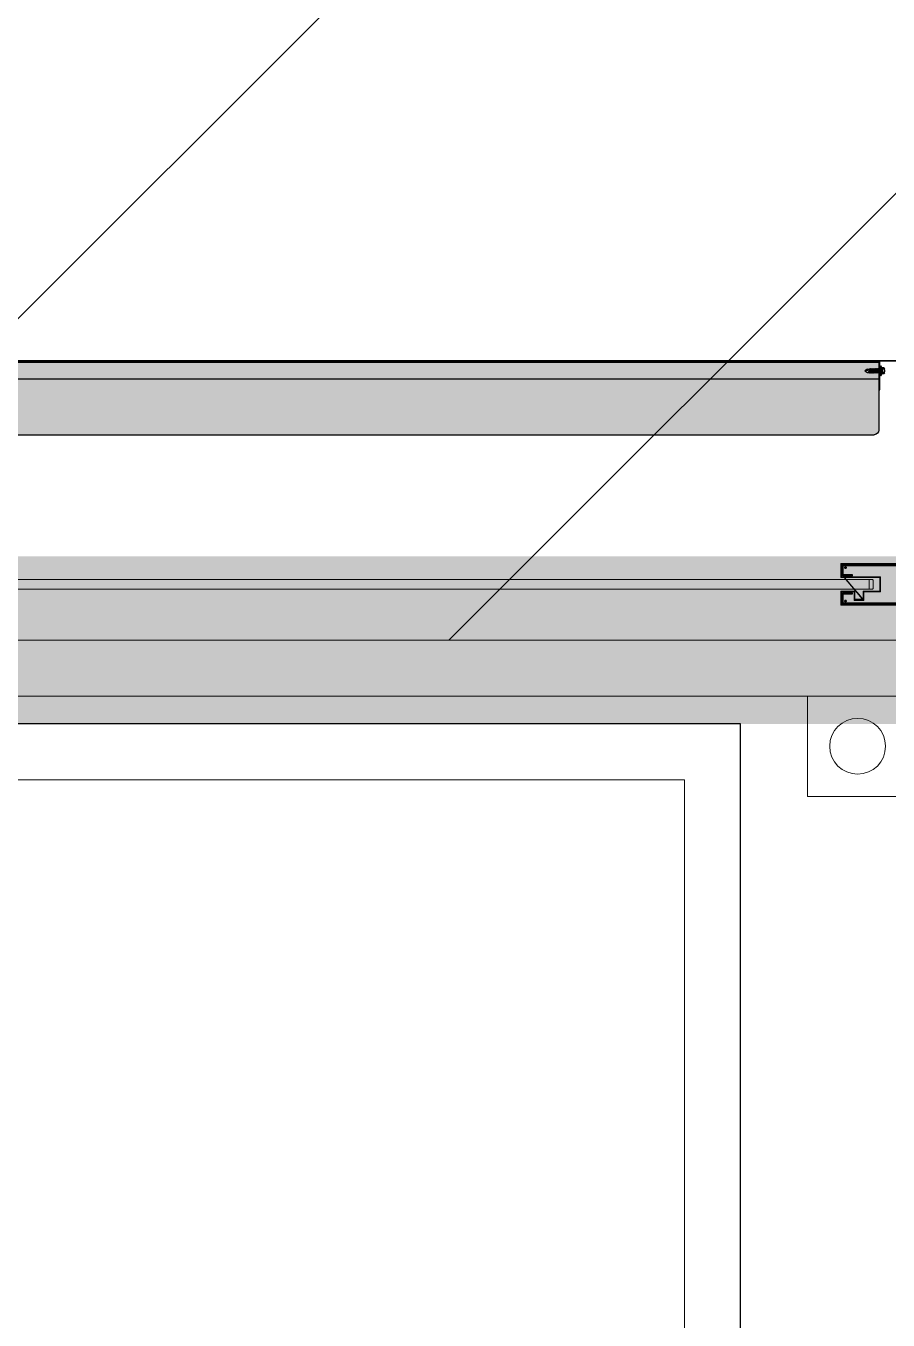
# Model space of a CAD drawing. Header units: millimetres. Extents: x 4739419 to 5837985, y 2291271 to 3446271.
# Drawn here: x 5006983 to 5008526, y 2453674 to 2455991 of the extents above; entities that cross this region are included whole.
import ezdxf

# ---------------------------------------------------------------- set-up
doc = ezdxf.new("R2010")
doc.units = ezdxf.units.MM
doc.layers.get('0').update_dxf_attribs({"color": 255})
for name, color, linetype in [('HEB-Angle joint', 1, 'Continuous'), ('HEB-Area(PC Topping)', 3, 'Continuous'), ('XR-평면도$0$A-ELEV-PATT', 9, 'Continuous'), ('XR-평면도$0$Parking_화물', 9, 'Continuous')]:
    doc.layers.add(name, color=color, linetype=linetype)
for name, color, linetype, lineweight in [('XR-평면도$0$A-AXIS-LINE', 9, 'Continuous', 15), ('XR-평면도$0$A-CNTL', 9, 'Continuous', 15), ('XR-평면도$0$A-ELEV-LIN2', 9, 'Continuous', 25), ('XR-평면도$0$A-ELEV-LIN3', 9, 'Continuous', 18), ('XR-평면도$0$A-SECT-PLAT', 9, 'Continuous', 25), ('XR-평면도$0$A-XXXX-FIN2', 9, 'Continuous', 20), ('XR-평면도$0$A-XXXX-HID', 9, 'Continuous', 18)]:
    doc.layers.add(name, color=color, linetype=linetype, lineweight=lineweight)

# ---------------------------------------------------------------- blocks, each defined once
blk = doc.blocks.new('XR-평면도$0$중심선(210216)')
at = {"layer": 'XR-평면도$0$A-CNTL', "ltscale": 300}
blk.add_lwpolyline([(-10000, 119000), (186000, 119000)], dxfattribs=at)
blk = doc.blocks.new('XR-평면도$0$주차구획_1')
at = {"layer": 'XR-평면도$0$A-ELEV-LIN3'}
blk.add_lwpolyline([(-5900, 1450), (5900, 1450), (5900, -1450), (-5900, -1450)], close=True, dxfattribs=at)
at = {"layer": 'XR-평면도$0$Parking_화물'}
blk.add_lwpolyline([(-6000, 1550), (6000, 1550), (6000, -1550), (-6000, -1550)], close=True, dxfattribs=at)
blk = doc.blocks.new('XR-평면도$0$화물주차구획_1F(210411)')
at = {"xscale": -1.000000000000001}
blk.add_blockref('XR-평면도$0$주차구획_1', (12150544, 734113.4), dxfattribs=at)
blk = doc.blocks.new('XR-평면도$0$b1')
at = {"layer": 'XR-평면도$0$A-XXXX-HID'}
blk.add_lwpolyline([(0, 180), (180, 180), (180, 0), (0, 0), (0, 180)], dxfattribs=at)
blk.add_circle((90, 90), 50, dxfattribs=at)
blk = doc.blocks.new('XR-평면도$0$스크린+범퍼_기준층(도크레밸러)')
at = {"layer": 'XR-평면도$0$A-ELEV-PATT', "ltscale": 0.002}
h = blk.add_hatch(dxfattribs=at)
h.set_pattern_fill('AR-HBONE', color=256, scale=0.1, angle=450, style=0)
h.set_pattern_definition([(135, (-50954683.464, -21380461.164), (-14.3684097937, 2e-14), [30.48, -10.16]), (225, (-50954690.648, -21380453.98), (-14.3684097937, 2e-14), [30.48, -10.16])])
h.paths.add_polyline_path([(32, -6602), (2, -6602), (2, -10398), (32, -10398)])
h = blk.add_hatch(dxfattribs=at)
h.set_pattern_fill('AR-SAND', color=256, angle=450, style=0)
h.set_pattern_definition([(127.5, (-50954928.292, -21381394.81), (-48.941323733, -1.600031296), [0, -38.608, 0, -43.18, 0, -41.275]), (97.5, (-50954928.29, -21381394.81), (-71.68251006, 44.95232831), [0, -20.828, 0, -34.798, 0, -13.335]), (57.5, (-50954928.292, -21381426.05), (-0.143718468, 79.099237024), [0, -12.7, 0, -45.72, 0, -59.69]), (47.5, (-50954928.29, -21381426.05), (-22.292932326, 76.35564525), [0, -6.35, 0, -29.972, 0, -34.29])])
edge = h.paths.add_edge_path()
edge.add_line((123.7, -6602), (32, -6602))
edge.add_line((32, -6602), (32, -10398))
edge.add_line((32, -10398), (123.7, -10398))
edge.add_arc((123.7, -10389.7), 8.33, 270, 360)
edge.add_line((132, -10389.7), (132, -6610.3))
edge.add_arc((123.7, -6610.3), 8.33, 360, 450)
at = {"layer": 'XR-평면도$0$A-AXIS-LINE'}
for p, q in [((370.1, -10335.9), (370.1, -10340.5)), ((429.9, -10335.9), (429.9, -10340.5)), ((367.8, -10338.2), (372.4, -10338.2)), ((432.2, -10338.2), (427.6, -10338.2))]:
    blk.add_line(p, q, dxfattribs=at)
at = {"layer": 'XR-평면도$0$A-ELEV-LIN3'}
blk.add_line((0, -6600), (0, -10400), dxfattribs=at)
at = {"layer": 'XR-평면도$0$A-ELEV-LIN3', "linetype": 'Continuous'}
for p, q in [((414.2, -10359.1), (414.8, -10358.4)), ((427.2, -10370), (414.2, -10359.1)), ((426.2, -10367.9), (414.8, -10358.4)), ((426.5, -10367.7), (426.5, -10355.6)), ((427.2, -10355.3), (426.8, -10355.3)), ((427.5, -10369.8), (427.5, -10355.6))]:
    blk.add_line(p, q, dxfattribs=at)
blk.add_lwpolyline([(408.8, -619.5), (408.8, -10380.5), (391.3, -10380.5), (391.3, -619.5)], dxfattribs=at)
blk.add_lwpolyline([(408.8, -10385.5, -0.414214), (406.3, -10388), (393.8, -10388, -0.414214), (391.3, -10385.5), (391.3, -10380.5), (408.8, -10380.5)], format="xyb", close=True, dxfattribs=at)
for centre, radius in [((370.1, -10338.2), 1.83), ((429.9, -10338.2), 1.83), ((370.1, -10338.2), 1.37), ((429.9, -10338.2), 1.37)]:
    blk.add_circle(centre, radius, dxfattribs=at)
for centre, radius, start, end in [((426.8, -10355.6), 0.275, 90, 180), ((427.2, -10355.6), 0.275, 360, 90), ((426.3, -10367.7), 0.2, 230.1674, 0), ((427.3, -10369.8), 0.2, 230.1674, 0)]:
    blk.add_arc(centre, radius, start, end, dxfattribs=at)
at = {"layer": 'XR-평면도$0$A-ELEV-PATT'}
for p, q in [((32, -6602), (32, -10398)), ((132, -6610.3), (132, -10389.7)), ((21.8, -10381.1), (13.5, -10384.5)), ((21.8, -10381.1), (13.5, -10384.5)), ((16.6, -10381.4), (13.5, -10382.7)), ((16.6, -10381.4), (13.5, -10382.7)), ((21.8, -10382.9), (13.5, -10386.4)), ((21.8, -10382.9), (13.5, -10386.4)), ((14.5, -10377.6), (14.5, -10381.9)), ((14.5, -10382.7), (14.5, -10383.7)), ((20.8, -10377.6), (20.8, -10381.1)), ((20.8, -10381.9), (20.8, -10382.9)), ((2, -10398), (123.7, -10398)), ((22.9, -10403.8), (12.4, -10403.8)), ((12.4, -10407.5), (12.4, -10403.8)), ((21.8, -10384.8), (13.5, -10388.2)), ((21.8, -10384.8), (13.5, -10388.2)), ((21.8, -10386.6), (13.5, -10390)), ((21.8, -10386.6), (13.5, -10390)), ((21.8, -10388.4), (13.5, -10391.9)), ((21.8, -10388.4), (13.5, -10391.9)), ((21.8, -10390.3), (13.5, -10393.7)), ((21.8, -10390.3), (13.5, -10393.7)), ((21.8, -10392.1), (13.5, -10395.5)), ((21.8, -10392.1), (13.5, -10395.5)), ((21.8, -10393.9), (13.5, -10397.4)), ((21.8, -10393.9), (13.5, -10397.4)), ((21.8, -10395.8), (13.5, -10399.2)), ((21.8, -10395.8), (13.5, -10399.2)), ((14.5, -10384.5), (14.5, -10385.5)), ((14.5, -10386.4), (14.5, -10387.4)), ((14.5, -10388.2), (14.5, -10389.2)), ((14.5, -10390), (14.5, -10391)), ((14.5, -10391.9), (14.5, -10392.9)), ((14.5, -10393.7), (14.5, -10394.7)), ((14.5, -10395.5), (14.5, -10396.5)), ((14.5, -10397.4), (14.5, -10398.4)), ((14.5, -10399.2), (14.5, -10400)), ((15, -10407.5), (15, -10403.8)), ((21.8, -10397.6), (15.9, -10400)), ((20.4, -10407.5), (20.4, -10403.8)), ((20.8, -10383.7), (20.8, -10384.8)), ((20.8, -10385.6), (20.8, -10386.6)), ((20.8, -10387.4), (20.8, -10388.4)), ((20.8, -10389.2), (20.8, -10390.3)), ((20.8, -10391.1), (20.8, -10392.1)), ((20.8, -10392.9), (20.8, -10393.9)), ((20.8, -10394.7), (20.8, -10395.8)), ((20.8, -10396.6), (20.8, -10397.6)), ((20.8, -10398.4), (20.8, -10400)), ((22.9, -10407.5), (22.9, -10403.8)), ((21.8, -10408), (13.6, -10408))]:
    blk.add_line(p, q, dxfattribs=at)
at = {"layer": 'XR-평면도$0$A-ELEV-PATT', "ltscale": 0.002}
blk.add_lwpolyline([(52, -10398), (52, -10400), (0, -10400), (0, -6600), (52, -6600), (52, -6602), (2, -6602), (2, -10398)], close=True, dxfattribs=at)
at = {"layer": 'XR-평면도$0$A-ELEV-PATT'}
for points in [[(32, -6602), (2, -6602), (2, -10398), (32, -10398)], [(14.5, -10383.1), (13.5, -10382.7), (14.5, -10383.5)], [(20.8, -10379.7), (16.6, -10381.5), (14.5, -10380.3), (17, -10377.8), (17.7, -10372.8)], [(14.5, -10377.6), (17.7, -10372.8), (20.8, -10377.6)], [(20.8, -10380.7), (21.8, -10381.1), (20.8, -10380.3)], [(20.8, -10380.7), (21.8, -10381.1), (20.8, -10380.3)], [(20.8, -10382.5), (21.8, -10382.9), (20.8, -10382.1)], [(20.8, -10382.5), (21.8, -10382.9), (20.8, -10382.1)], [(14.5, -10384.9), (13.5, -10384.5), (14.5, -10385.3)], [(14.5, -10386.8), (13.5, -10386.4), (14.5, -10387.2)], [(14.5, -10388.6), (13.5, -10388.2), (14.5, -10389)], [(14.5, -10390.4), (13.5, -10390), (14.5, -10390.8)], [(14.5, -10392.3), (13.5, -10391.9), (14.5, -10392.7)], [(14.5, -10394.1), (13.5, -10393.7), (14.5, -10394.5)], [(14.5, -10395.9), (13.5, -10395.5), (14.5, -10396.3)], [(14.5, -10397.8), (13.5, -10397.4), (14.5, -10398.2)], [(14.5, -10399.6), (13.5, -10399.2), (14.5, -10400)], [(15.1, -10400), (20.8, -10397.6), (21.8, -10397.6), (20.8, -10398.4), (17, -10400)], [(20.8, -10384.4), (21.8, -10384.8), (20.8, -10384)], [(20.8, -10384.4), (21.8, -10384.8), (20.8, -10384)], [(20.8, -10386.2), (21.8, -10386.6), (20.8, -10385.8)], [(20.8, -10386.2), (21.8, -10386.6), (20.8, -10385.8)], [(20.8, -10388), (21.8, -10388.4), (20.8, -10387.6)], [(20.8, -10388), (21.8, -10388.4), (20.8, -10387.6)], [(20.8, -10389.9), (21.8, -10390.3), (20.8, -10389.5)], [(20.8, -10389.9), (21.8, -10390.3), (20.8, -10389.5)], [(20.8, -10391.7), (21.8, -10392.1), (20.8, -10391.3)], [(20.8, -10391.7), (21.8, -10392.1), (20.8, -10391.3)], [(20.8, -10393.5), (21.8, -10393.9), (20.8, -10393.1)], [(20.8, -10393.5), (21.8, -10393.9), (20.8, -10393.1)], [(20.8, -10395.4), (21.8, -10395.8), (20.8, -10395)], [(20.8, -10395.4), (21.8, -10395.8), (20.8, -10395)], [(20.8, -10397.2), (21.8, -10397.6), (20.8, -10396.8)]]:
    blk.add_lwpolyline(points, dxfattribs=at)
for points in [[(13.5, -10384.5), (14.5, -10383.7), (20.8, -10381.1), (21.8, -10381.1), (20.8, -10381.9), (14.5, -10384.5)], [(13.5, -10382.7), (14.5, -10381.9), (15.6, -10381.4), (16.6, -10381.4), (15.6, -10382.3), (14.5, -10382.7)], [(13.5, -10386.4), (14.5, -10385.5), (20.8, -10382.9), (21.8, -10382.9), (20.8, -10383.7), (14.5, -10386.4)], [(8.7, -10400.8), (26.7, -10400.8), (26.7, -10400), (8.7, -10400)], [(13.4, -10403.8), (22, -10403.8), (26.7, -10400.8), (8.7, -10400.8)], [(13.5, -10388.2), (14.5, -10387.4), (20.8, -10384.8), (21.8, -10384.8), (20.8, -10385.6), (14.5, -10388.2)], [(13.5, -10390), (14.5, -10389.2), (20.8, -10386.6), (21.8, -10386.6), (20.8, -10387.4), (14.5, -10390)], [(13.5, -10391.9), (14.5, -10391), (20.8, -10388.4), (21.8, -10388.4), (20.8, -10389.2), (14.5, -10391.9)], [(13.5, -10393.7), (14.5, -10392.9), (20.8, -10390.3), (21.8, -10390.3), (20.8, -10391.1), (14.5, -10393.7)], [(13.5, -10395.5), (14.5, -10394.7), (20.8, -10392.1), (21.8, -10392.1), (20.8, -10392.9), (14.5, -10395.5)], [(13.5, -10397.4), (14.5, -10396.5), (20.8, -10393.9), (21.8, -10393.9), (20.8, -10394.7), (14.5, -10397.4)], [(13.5, -10399.2), (14.5, -10398.4), (20.8, -10395.8), (21.8, -10395.8), (20.8, -10396.6), (14.5, -10399.2)]]:
    blk.add_lwpolyline(points, close=True, dxfattribs=at)
for centre, radius, start, end in [((123.7, -10389.7), 8.33, 270, 0), ((13.7, -10406.1), 1.86, 226.9662, 313.0338), ((17.7, -10400.4), 7.61, 249.1195, 290.8805), ((21.7, -10406.1), 1.86, 226.9662, 313.0338)]:
    blk.add_arc(centre, radius, start, end, dxfattribs=at)
at = {"layer": 'XR-평면도$0$A-SECT-PLAT'}
for p, q in [((384.5, -10350.7), (383, -10350.7)), ((417.1, -10350.7), (415.5, -10350.7))]:
    blk.add_line(p, q, dxfattribs=at)
for points in [[(384.5, -10350.7), (384.5, -10332.7), (364.5, -10332.7), (364.5, -10438.7), (435.5, -10438.7), (435.5, -10332.7), (415.5, -10332.7), (415.5, -10350.7)], [(383, -10350.7), (383, -10334.3), (366.1, -10334.3), (366.1, -10437.2), (434, -10437.2), (434, -10334.3), (417.1, -10334.3), (417.1, -10350.7)]]:
    blk.add_lwpolyline(points, dxfattribs=at)
at = {"layer": 'XR-평면도$0$A-XXXX-FIN2'}
for p, q in [((387.5, -10330), (362.5, -10330)), ((362.5, -10330), (362.5, -10450)), ((386.3, -10331.2), (363.7, -10331.2)), ((363.7, -10331.2), (363.7, -10448.8)), ((386.3, -10401.2), (386.3, -10331.2)), ((387.5, -10400), (387.5, -10330)), ((426.6, -10368.6), (387.5, -10335.9)), ((426.7, -10369.2), (387.5, -10336.5)), ((437.5, -10330), (412.5, -10330)), ((412.5, -10330), (412.5, -10355)), ((436.3, -10331.2), (413.7, -10331.2)), ((413.7, -10331.2), (413.7, -10353.8)), ((436.3, -10331.2), (436.3, -10448.8)), ((437.5, -10330), (437.5, -10450)), ((412.5, -10355), (427.5, -10355)), ((413.7, -10353.8), (428.7, -10353.8)), ((427, -10368.4), (427, -10355.6)), ((427, -10369.1), (427, -10355.6)), ((427, -10355.6), (427, -10355.6)), ((427.5, -10355), (427.5, -10370)), ((428.7, -10353.8), (428.7, -10371.2)), ((427.5, -10370), (412.5, -10370)), ((412.5, -10370), (412.5, -10400)), ((428.7, -10371.2), (413.7, -10371.2)), ((413.7, -10371.2), (413.7, -10401.2)), ((413.7, -10401.2), (386.3, -10401.2)), ((412.5, -10400), (387.5, -10400))]:
    blk.add_line(p, q, dxfattribs=at)
for centre in [(426.8, -10368.4), (426.8, -10369.1)]:
    blk.add_arc(centre, 0.2, 230.1674, 0, dxfattribs=at)
at = {"xscale": -0.9999999999999998, "rotation": 270}
blk.add_blockref('XR-평면도$0$b1', (600, -10450), dxfattribs=at)

msp = doc.modelspace()

# ---------------------------------------------------------------- hatches: boundary and pattern name
at = {"layer": 'HEB-Area(PC Topping)'}
h = msp.add_hatch(dxfattribs=at)
h.set_pattern_fill('ANSI31', color=256, scale=300)
h.set_pattern_definition([(45, (-812053.4, 0), (-673.51921, 673.51921), [])])
h.paths.add_polyline_path([(4970634.5, 2454891.2), (4970634.5, 2491231.7), (5042611.8, 2491231.7), (5042611.8, 2454891.2)])

# ---------------------------------------------------------------- linework, layer by layer
at = {"layer": 'HEB-Angle joint', "const_width": 300}
msp.add_lwpolyline([(4970634.5, 2491231.7), (5042611.8, 2491231.7), (5042611.8, 2454891.2), (4970634.5, 2454891.2)], close=True, dxfattribs=at)
at = {"layer": 'HEB-Area(PC Topping)'}
msp.add_lwpolyline([(4914511.8, 2532991.2), (5037711.8, 2532991.2), (5037711.8, 2522091.2), (5042711.8, 2522091.2), (5042711.8, 2460691.2), (5031661.8, 2460691.2), (5031661.8, 2456191.2), (5030561.8, 2456191.2), (5030561.8, 2455391.2), (5004611.8, 2455391.2), (5004611.8, 2458391.2), (5002611.8, 2458391.2), (5002611.8, 2455391.2), (4986561.8, 2455391.2), (4986561.8, 2454891.2), (4976661.8, 2454891.2), (4976661.8, 2455391.2), (4949611.8, 2455391.2)], dxfattribs=at)
at = {"layer": 'XR-평면도$0$A-ELEV-LIN2'}
msp.add_line((4998661.8, 2455391.2), (5008561.8, 2455391.2), dxfattribs=at)
msp.add_line((4998661.8, 2455391.2), (5008561.8, 2455391.2), dxfattribs=at)
msp.add_line((4998661.8, 2455391.2), (5008561.8, 2455391.2), dxfattribs=at)
at = {"layer": 'XR-평면도$0$A-ELEV-LIN3'}
for points in [[(4976661.8, 2442491.2), (4986561.8, 2442491.2), (4986561.8, 2441891.2), (4987661.8, 2441891.2), (4987661.8, 2443391.2), (4986561.8, 2443391.2), (4986561.8, 2454891.2), (5027211.8, 2454891.2), (5027211.8, 2447891.2), (5031661.8, 2447891.2), (5031661.8, 2443391.2), (5030561.8, 2443391.2), (5030561.8, 2441891.2), (5031661.8, 2441891.2), (5031661.8, 2442491.2), (5041711.8, 2442491.2), (5041711.8, 2441891.2), (5042011.8, 2441891.2), (5042011.8, 2427191.2)], [(4976661.8, 2442491.2), (4986561.8, 2442491.2), (4986561.8, 2441891.2), (4987661.8, 2441891.2), (4987661.8, 2443391.2), (4986561.8, 2443391.2), (4986561.8, 2454891.2), (5027211.8, 2454891.2), (5027211.8, 2447891.2), (5031661.8, 2447891.2), (5031661.8, 2443391.2), (5030561.8, 2443391.2), (5030561.8, 2441891.2), (5031661.8, 2441891.2), (5031661.8, 2442491.2), (5041711.8, 2442491.2), (5041711.8, 2441891.2), (5042011.8, 2441891.2), (5042011.8, 2427191.2)], [(4976661.8, 2442491.2), (4986561.8, 2442491.2), (4986561.8, 2441891.2), (4987661.8, 2441891.2), (4987661.8, 2443391.2), (4986561.8, 2443391.2), (4986561.8, 2454891.2), (5027211.8, 2454891.2), (5027211.8, 2447891.2), (5031661.8, 2447891.2), (5031661.8, 2443391.2), (5030561.8, 2443391.2), (5030561.8, 2441891.2), (5031661.8, 2441891.2), (5031661.8, 2442491.2), (5041711.8, 2442491.2), (5041711.8, 2441891.2), (5042011.8, 2441891.2), (5042011.8, 2427191.2)], [(4975461.8, 2441791.2), (4976761.8, 2441791.2), (4976761.8, 2442391.2), (4986461.8, 2442391.2), (4986461.8, 2441791.2), (4987761.8, 2441791.2), (4987761.8, 2443491.2), (4986661.8, 2443491.2), (4986661.8, 2454791.2), (5027111.8, 2454791.2), (5027111.8, 2447791.2), (5031561.8, 2447791.2), (5031561.8, 2443491.2), (5030461.8, 2443491.2), (5030461.8, 2441791.2), (5031761.8, 2441791.2), (5031761.8, 2442391.2), (5041611.8, 2442391.2), (5041611.8, 2441791.2), (5041911.8, 2441791.2), (5041911.8, 2427291.2)], [(4975461.8, 2441791.2), (4976761.8, 2441791.2), (4976761.8, 2442391.2), (4986461.8, 2442391.2), (4986461.8, 2441791.2), (4987761.8, 2441791.2), (4987761.8, 2443491.2), (4986661.8, 2443491.2), (4986661.8, 2454791.2), (5027111.8, 2454791.2), (5027111.8, 2447791.2), (5031561.8, 2447791.2), (5031561.8, 2443491.2), (5030461.8, 2443491.2), (5030461.8, 2441791.2), (5031761.8, 2441791.2), (5031761.8, 2442391.2), (5041611.8, 2442391.2), (5041611.8, 2441791.2), (5041911.8, 2441791.2), (5041911.8, 2427291.2)], [(4975461.8, 2441791.2), (4976761.8, 2441791.2), (4976761.8, 2442391.2), (4986461.8, 2442391.2), (4986461.8, 2441791.2), (4987761.8, 2441791.2), (4987761.8, 2443491.2), (4986661.8, 2443491.2), (4986661.8, 2454791.2), (5027111.8, 2454791.2), (5027111.8, 2447791.2), (5031561.8, 2447791.2), (5031561.8, 2443491.2), (5030461.8, 2443491.2), (5030461.8, 2441791.2), (5031761.8, 2441791.2), (5031761.8, 2442391.2), (5041611.8, 2442391.2), (5041611.8, 2441791.2), (5041911.8, 2441791.2), (5041911.8, 2427291.2)]]:
    msp.add_lwpolyline(points, dxfattribs=at)

# ---------------------------------------------------------------- block references
at = {"xscale": -1, "rotation": 90}
msp.add_blockref('XR-평면도$0$스크린+범퍼_기준층(도크레밸러)', (4998111.8, 2455391.2), dxfattribs=at)
msp.add_blockref('XR-평면도$0$스크린+범퍼_기준층(도크레밸러)', (4998111.8, 2455391.2), dxfattribs=at)
msp.add_blockref('XR-평면도$0$스크린+범퍼_기준층(도크레밸러)', (4998111.8, 2455391.2), dxfattribs=at)
at = {"color": 2, "rotation": 90}
msp.add_blockref('XR-평면도$0$화물주차구획_1F(210411)', (5740825.2, -9701802.7), dxfattribs=at)
msp.add_blockref('XR-평면도$0$화물주차구획_1F(210411)', (5740825.2, -9701802.7), dxfattribs=at)
msp.add_blockref('XR-평면도$0$화물주차구획_1F(210411)', (5740825.2, -9701802.7), dxfattribs=at)
at = {"layer": 'XR-평면도$0$A-CNTL'}
msp.add_blockref('XR-평면도$0$중심선(210216)', (4866111.8, 2336391.2), dxfattribs=at)

doc.saveas('drawing.dxf')
